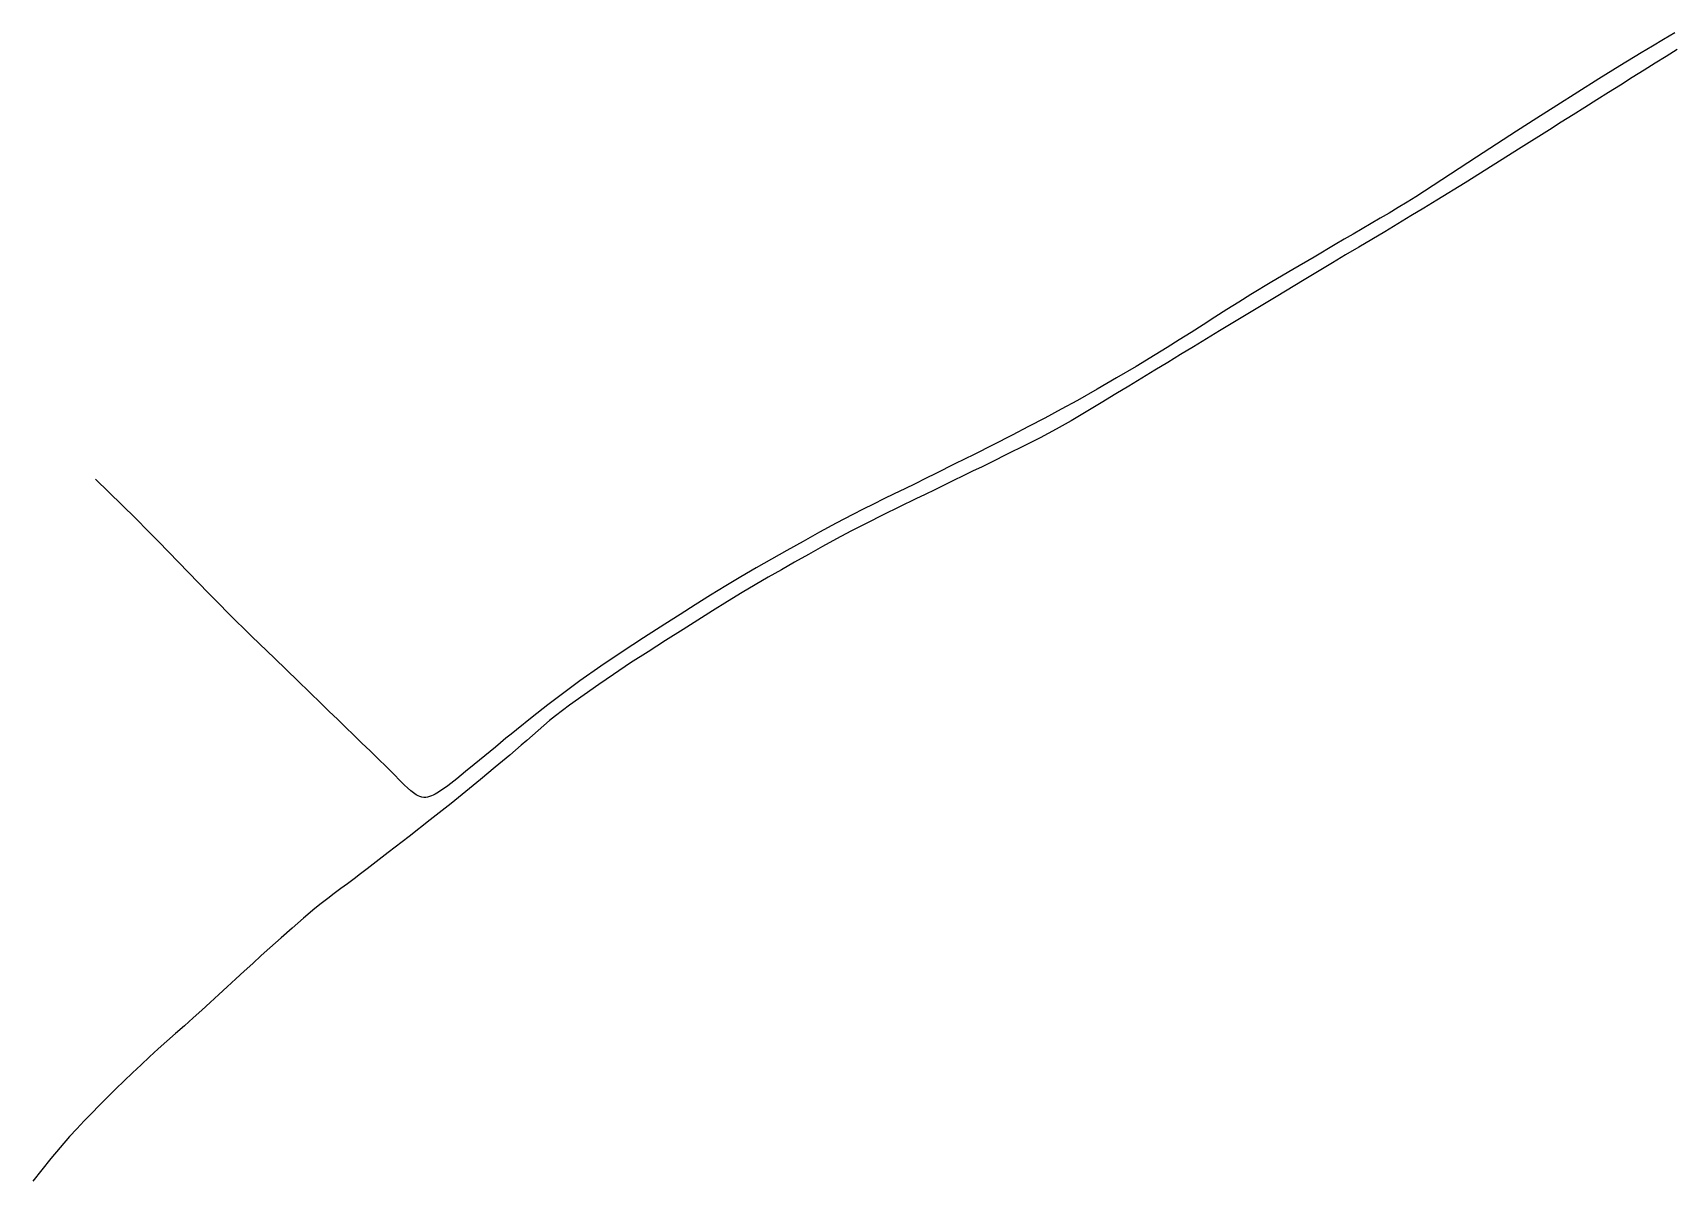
# Model space of a CAD drawing. Header units: millimetres. Extents: x -50 to 223029, y -50 to 65954.
# Drawn here: x 222078 to 222410, y 65349.9 to 65582.2 of the extents above; entities that cross this region are included whole.
import ezdxf

# ---------------------------------------------------------------- set-up
doc = ezdxf.new("R2010")
doc.units = ezdxf.units.MM
doc.layers.add('W0071', color=7, linetype='CONTINUOUS')

msp = doc.modelspace()

# ---------------------------------------------------------------- linework, layer by layer
at = {"layer": 'W0071'}
for points in [[(222410.31, 65582.22), (222408.02, 65580.89), (222405.75, 65579.55), (222403.49, 65578.19), (222399.2, 65575.56), (222394.93, 65572.91), (222390.68, 65570.23), (222386.43, 65567.54), (222382.35, 65564.94), (222378.27, 65562.32), (222374.21, 65559.7), (222370.14, 65557.07), (222368.39, 65555.93), (222366.64, 65554.78), (222364.9, 65553.63), (222363.16, 65552.48), (222361.41, 65551.33), (222359.66, 65550.19), (222357.9, 65549.06), (222356.13, 65547.95), (222354.33, 65546.85), (222352.52, 65545.76), (222350.7, 65544.69), (222348.88, 65543.62), (222347.05, 65542.57), (222345.23, 65541.51), (222343.4, 65540.44), (222341.58, 65539.37), (222337.3, 65536.85), (222333.01, 65534.34), (222328.74, 65531.81), (222324.48, 65529.25), (222322.05, 65527.75), (222319.63, 65526.23), (222317.23, 65524.69), (222314.82, 65523.16), (222312.42, 65521.62), (222310.01, 65520.09), (222307.59, 65518.57), (222305.16, 65517.08), (222301.26, 65514.72), (222297.34, 65512.39), (222293.4, 65510.1), (222289.43, 65507.85), (222286.14, 65506.05), (222282.83, 65504.29), (222279.51, 65502.55), (222276.17, 65500.83), (222272.33, 65498.86), (222268.48, 65496.92), (222264.62, 65494.99), (222260.76, 65493.07), (222258.66, 65492.03), (222256.55, 65491), (222254.45, 65489.98), (222252.34, 65488.96), (222250.24, 65487.93), (222248.13, 65486.89), (222246.04, 65485.84), (222243.96, 65484.78), (222240.58, 65483), (222237.23, 65481.18), (222233.89, 65479.34), (222230.56, 65477.48), (222227.47, 65475.73), (222224.38, 65473.96), (222221.31, 65472.17), (222218.26, 65470.35), (222215.15, 65468.45), (222212.06, 65466.52), (222208.98, 65464.57), (222205.92, 65462.6), (222201.57, 65459.79), (222197.24, 65456.97), (222192.94, 65454.09), (222188.7, 65451.12), (222185.44, 65448.72), (222182.23, 65446.26), (222179.05, 65443.75), (222175.88, 65441.23), (222174.8, 65440.36), (222173.73, 65439.49), (222172.66, 65438.6), (222171.6, 65437.71), (222170.54, 65436.82), (222169.47, 65435.94), (222168.4, 65435.06), (222167.32, 65434.19), (222165.55, 65432.75), (222163.79, 65431.3), (222161.98, 65429.9), (222160.1, 65428.6), (222159.76, 65428.38), (222159.4, 65428.18), (222159.04, 65428), (222158.66, 65427.84), (222158.28, 65427.72), (222157.9, 65427.62), (222157.5, 65427.55), (222157.1, 65427.55), (222156.7, 65427.61), (222156.31, 65427.73), (222155.95, 65427.89), (222155.59, 65428.07), (222155.3, 65428.24), (222155.03, 65428.44), (222154.76, 65428.66), (222154.5, 65428.88), (222153.85, 65429.45), (222153.22, 65430.04), (222152.6, 65430.65), (222151.99, 65431.26), (222151.38, 65431.88), (222150.78, 65432.5), (222150.17, 65433.11), (222149.56, 65433.72), (222147.91, 65435.33), (222146.26, 65436.93), (222144.61, 65438.54), (222142.95, 65440.14), (222141.3, 65441.75), (222139.65, 65443.35), (222138, 65444.95), (222136.35, 65446.56), (222131.65, 65451.1), (222126.95, 65455.64), (222122.27, 65460.19), (222117.62, 65464.77), (222115.57, 65466.83), (222113.54, 65468.89), (222111.52, 65470.97), (222109.51, 65473.05), (222107.5, 65475.13), (222105.48, 65477.21), (222103.45, 65479.28), (222101.42, 65481.34), (222098.75, 65484), (222096.07, 65486.66), (222093.38, 65489.3), (222090.67, 65491.93)], [(222410.78, 65578.84), (222408.55, 65577.45), (222406.32, 65576.05), (222404.09, 65574.66), (222401.69, 65573.16), (222399.3, 65571.65), (222396.9, 65570.14), (222394.51, 65568.64), (222392.11, 65567.13), (222389.71, 65565.62), (222387.32, 65564.12), (222384.92, 65562.61), (222379.23, 65559.03), (222373.54, 65555.45), (222367.84, 65551.88), (222362.12, 65548.35), (222359.5, 65546.75), (222356.87, 65545.16), (222354.24, 65543.57), (222351.6, 65541.99), (222348.96, 65540.42), (222346.32, 65538.84), (222343.68, 65537.27), (222341.04, 65535.68), (222335.32, 65532.24), (222329.59, 65528.8), (222323.87, 65525.36), (222318.15, 65521.9), (222315.53, 65520.32), (222312.91, 65518.72), (222310.29, 65517.13), (222307.67, 65515.53), (222305.05, 65513.94), (222302.43, 65512.35), (222299.81, 65510.76), (222297.18, 65509.18), (222294.18, 65507.36), (222291.18, 65505.55), (222288.16, 65503.75), (222285.11, 65502.03), (222281.87, 65500.3), (222278.59, 65498.64), (222275.29, 65497.02), (222271.99, 65495.39), (222270.09, 65494.44), (222268.18, 65493.51), (222266.26, 65492.57), (222264.35, 65491.64), (222262.43, 65490.71), (222260.52, 65489.78), (222258.6, 65488.85), (222256.69, 65487.91), (222253.39, 65486.29), (222250.09, 65484.68), (222246.79, 65483.05), (222243.52, 65481.38), (222240.66, 65479.85), (222237.81, 65478.29), (222234.98, 65476.7), (222232.15, 65475.11), (222229.49, 65473.6), (222226.84, 65472.08), (222224.2, 65470.54), (222221.57, 65468.98), (222218.55, 65467.14), (222215.56, 65465.27), (222212.58, 65463.38), (222209.6, 65461.49), (222206.05, 65459.25), (222202.51, 65457.01), (222198.98, 65454.74), (222195.49, 65452.42), (222192.52, 65450.38), (222189.56, 65448.32), (222186.64, 65446.21), (222183.78, 65444.02), (222182.59, 65443.07), (222181.41, 65442.09), (222180.25, 65441.1), (222179.1, 65440.09), (222177.96, 65439.08), (222176.81, 65438.08), (222175.66, 65437.08), (222174.5, 65436.09), (222171.56, 65433.63), (222168.61, 65431.18), (222165.64, 65428.74), (222162.66, 65426.33), (222158.44, 65422.98), (222154.19, 65419.66), (222149.93, 65416.36), (222145.66, 65413.07), (222144.34, 65412.06), (222143.01, 65411.06), (222141.68, 65410.08), (222140.34, 65409.09), (222139.01, 65408.09), (222137.69, 65407.09), (222136.38, 65406.07), (222135.08, 65405.04), (222132.76, 65403.1), (222130.48, 65401.11), (222128.23, 65399.1), (222125.98, 65397.09), (222124.24, 65395.53), (222122.51, 65393.97), (222120.78, 65392.39), (222119.06, 65390.82), (222117.34, 65389.24), (222115.62, 65387.66), (222113.9, 65386.08), (222112.17, 65384.51), (222110.42, 65382.93), (222108.66, 65381.36), (222106.9, 65379.79), (222105.14, 65378.22), (222103.38, 65376.64), (222101.63, 65375.06), (222099.89, 65373.47), (222098.16, 65371.85), (222096.45, 65370.22), (222094.77, 65368.56), (222093.1, 65366.89), (222091.44, 65365.2), (222089.91, 65363.65), (222088.4, 65362.1), (222086.9, 65360.52), (222085.44, 65358.92), (222083.51, 65356.71), (222081.63, 65354.48), (222079.79, 65352.2), (222077.99, 65349.9)]]:
    msp.add_lwpolyline(points, dxfattribs=at)

doc.saveas('drawing.dxf')
